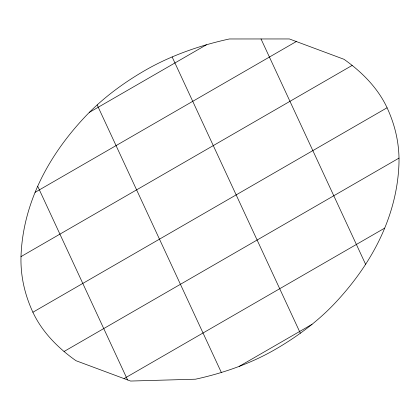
<?xml version="1.0" encoding="UTF-8"?>
<svg xmlns="http://www.w3.org/2000/svg" width="420" height="420" viewBox="0 0 420 420"><rect width="100%" height="100%" fill="white"/><g stroke="black" fill="none" stroke-linecap="round" stroke-linejoin="round"><path stroke-width="0.63" d="M89.323 112.387L206.419 44.782M35.086 192.35L296.31 41.533M21 256.609L352.159 65.415M32.896 312.239L387.072 107.761A223.797 129.208 0 0 0 343.98 59.288L289.375 38.95L229.367 38.971A237.636 137.198 0 0 0 145.168 70.334A350.506 202.361 0 0 0 84.835 117.028A529.515 305.713 0 0 0 21.084 254.389A350.506 202.361 0 0 0 32.896 312.239A223.797 129.208 0 0 0 75.994 360.712L130.599 381.05L195.505 379.202A223.797 129.208 0 0 0 274.806 349.666A350.506 202.361 0 0 0 335.139 302.972A529.515 305.713 0 0 0 398.89 165.611A350.506 202.361 0 0 0 387.072 107.761M64.05 351.493L399 158.109M124.031 378.604L384.699 228.107M239.153 366.397L311.992 324.345M261.019 38.96L365.605 264.311M172.137 56.941L300.353 333.207M97.172 104.906L221.345 372.467M37.695 186.254L127.58 379.927"/></g></svg>
